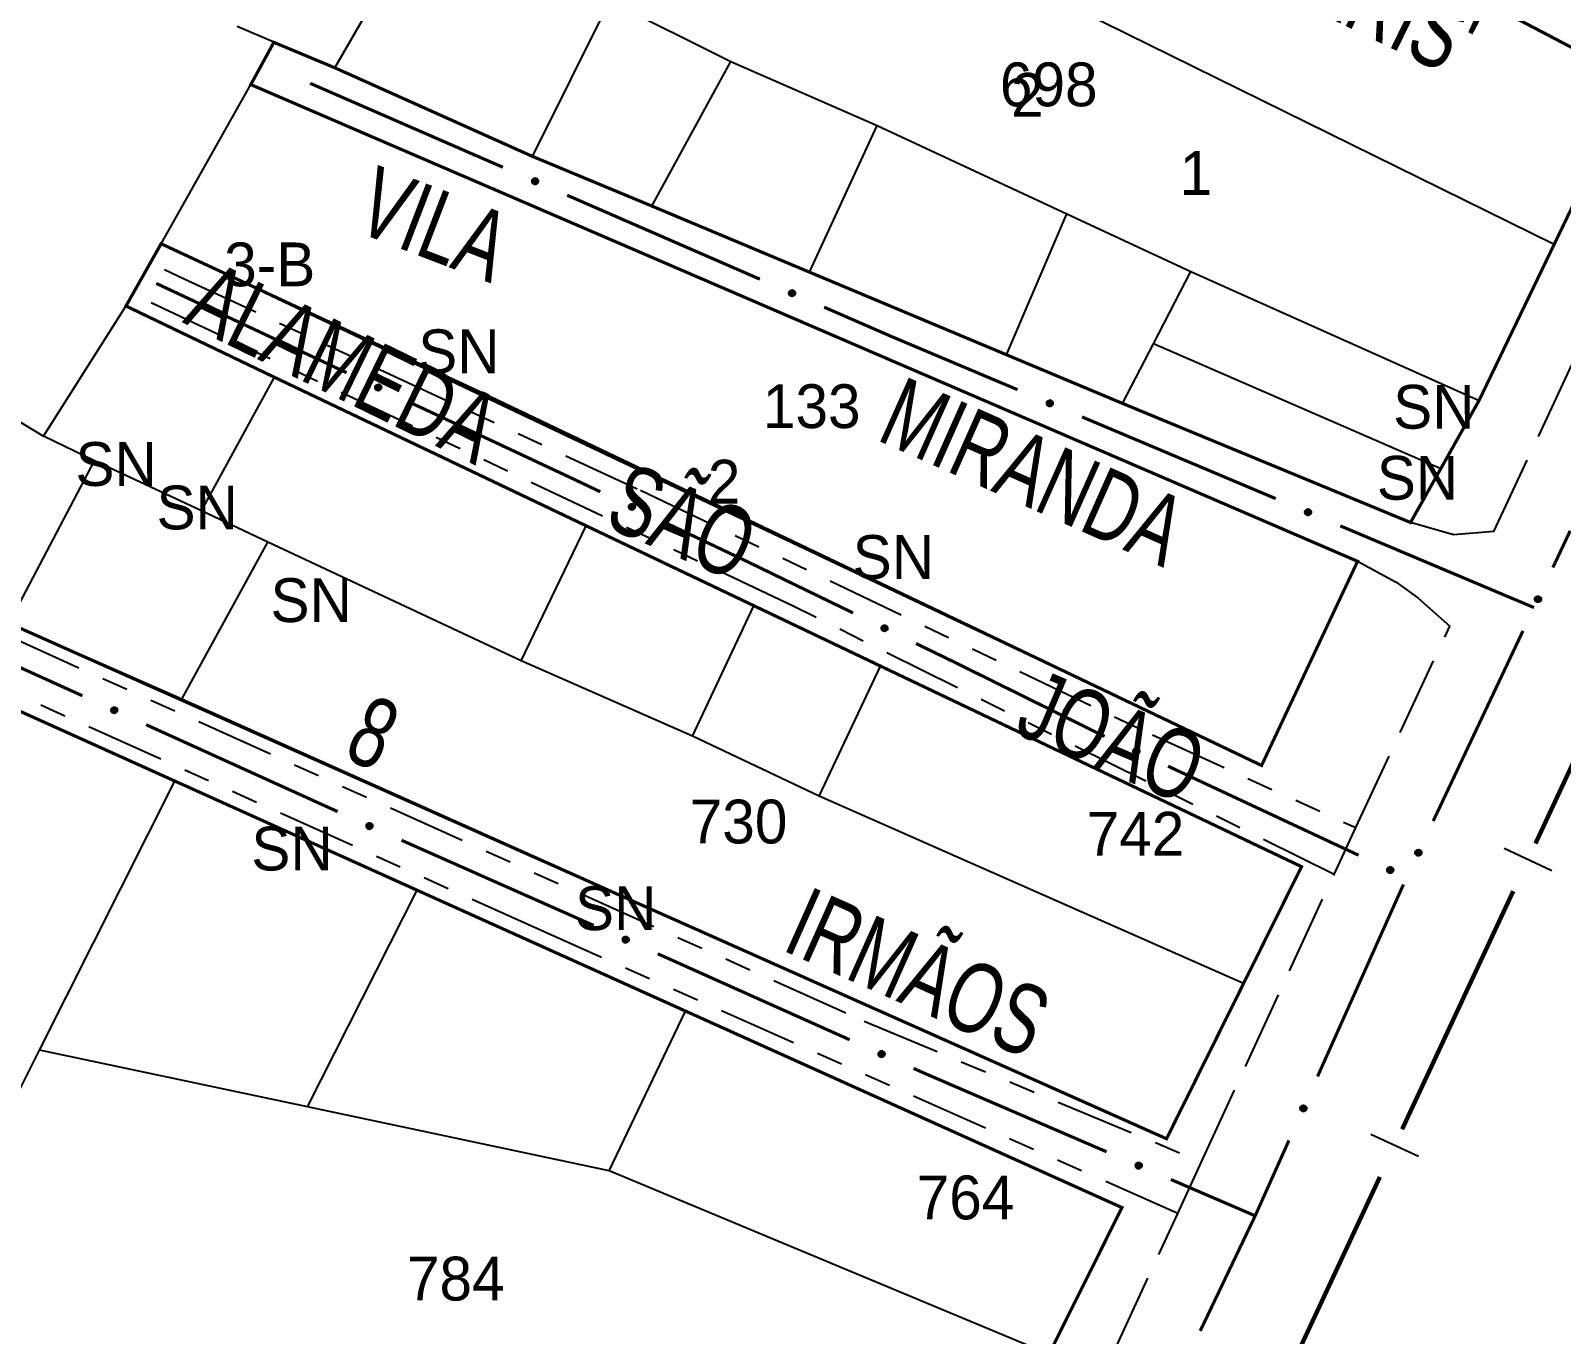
# Model space of a CAD drawing. Extents: x 203555 to 204724, y 4873703 to 4874787.
# Drawn here: x 204477.9 to 204565.3, y 4874122.8 to 4874197.2 of the extents above; entities that cross this region are included whole.
import ezdxf
from ezdxf.enums import TextEntityAlignment as Align

# ---------------------------------------------------------------- set-up
doc = ezdxf.new("R2010")
doc.units = 0
doc.header["$LTSCALE"] = 1.5
doc.header["$MEASUREMENT"] = 0
doc.linetypes.add('TRACO_11', pattern=[8, 3, -1, 3, -1])
doc.linetypes.add('TRACO_25', pattern=[8, 3, -1, 1, -1, 1, -1])
for name, color, linetype in [('CD_MALHA_LOTES', 7, 'CONTINUOUS'), ('LM-LIM-SETORES-BAIRROS', 250, 'CONTINUOUS'), ('RU-QUADRA', 210, 'CONTINUOUS'), ('SV-EIXO-RUA-N-PAV', 6, 'CONTINUOUS'), ('SV-EIXO-RUA-PAV', 20, 'CONTINUOUS'), ('SV-RUA-NAO-PAV', 7, 'CONTINUOUS'), ('SV-RUA-PAVIM', 7, 'CONTINUOUS'), ('SV-TXT-RUA-N-PAV', 7, 'CONTINUOUS'), ('Th_NmrPort', 1, 'CONTINUOUS')]:
    doc.layers.add(name, color=color, linetype=linetype)
doc.styles.add('ARIAL', font='ARIAL.SHX')

msp = doc.modelspace()

# ---------------------------------------------------------------- linework, layer by layer
at = {"layer": 'CD_MALHA_LOTES', "linetype": 'Continuous', "flags": 128}
for points in [[(204517.271915, 4874221.679707), (204545.419232, 4874206.920467), (204569.370822, 4874194.361285)], [(204564.851144, 4874184.970526), (204509.580626, 4874212.210012)], [(204495.237657, 4874195.051015), (204500.383372, 4874203.940944)], [(204506.519149, 4874189.9945), (204510.935612, 4874198.848803)], [(204510.935612, 4874198.848803), (204517.849571, 4874195.406004)], [(204491.761551, 4874196.502139), (204489.669146, 4874197.396876)], [(204491.761551, 4874196.502139), (204490.446189, 4874194.090641)], [(204495.237657, 4874195.051015), (204491.761551, 4874196.502139)], [(204506.519149, 4874189.9945), (204495.237657, 4874195.051015)], [(204513.339852, 4874187.159154), (204517.849571, 4874195.406004)], [(204517.849571, 4874195.406004), (204526.211648, 4874191.746555)], [(204485.325779, 4874185.007723), (204490.446189, 4874194.090641)], [(204490.446189, 4874194.090641), (204553.629177, 4874166.883877)], [(204569.370822, 4874194.361285), (204564.851144, 4874184.970526)], [(204522.33746, 4874183.387328), (204526.211648, 4874191.746555)], [(204526.211648, 4874191.746555), (204537.032602, 4874186.715597)], [(204513.339852, 4874187.159154), (204506.519149, 4874189.9945)], [(204522.33746, 4874183.387328), (204513.339852, 4874187.159154)], [(204533.593001, 4874178.668969), (204537.032602, 4874186.715597)], [(204537.032602, 4874186.715597), (204544.108316, 4874183.425904)], [(204485.325779, 4874185.007723), (204483.319577, 4874181.45388)], [(204548.149025, 4874155.232807), (204485.325779, 4874185.007723)], [(204564.851144, 4874184.970526), (204560.56241, 4874176.059612)], [(204533.593001, 4874178.668969), (204522.33746, 4874183.387328)], [(204541.969875, 4874179.293901), (204544.108316, 4874183.425904)], [(204544.108316, 4874183.425904), (204560.56241, 4874176.059612)], [(204478.616732, 4874174.028128), (204483.319577, 4874181.45388)], [(204483.319577, 4874181.45388), (204491.7947, 4874177.386844)], [(204540.210731, 4874175.894796), (204541.969875, 4874179.293901)], [(204558.372247, 4874172.160181), (204541.969875, 4874179.293901)], [(204540.210731, 4874175.894796), (204533.593001, 4874178.668969)], [(204487.638625, 4874169.755338), (204491.7947, 4874177.386844)], [(204491.7947, 4874177.386844), (204509.595965, 4874168.90748)], [(204474.37979, 4874176.579727), (204478.616732, 4874174.028128)], [(204556.65276, 4874169.098757), (204540.210731, 4874175.894796)], [(204560.56241, 4874176.059612), (204558.372247, 4874172.160181)], [(204481.524681, 4874172.62236), (204478.616732, 4874174.028128)], [(204476.645486, 4874163.347791), (204481.524681, 4874172.62236)], [(204487.638625, 4874169.755338), (204481.524681, 4874172.62236)], [(204558.372247, 4874172.160181), (204556.65276, 4874169.098757)], [(204491.41696, 4874167.983558), (204487.638625, 4874169.755338)], [(204505.877682, 4874161.202467), (204509.595965, 4874168.90748)], [(204509.595965, 4874168.90748), (204519.16514, 4874164.349348)], [(204486.500102, 4874159.014312), (204491.41696, 4874167.983558)], [(204505.877682, 4874161.202467), (204491.41696, 4874167.983558)], [(204553.629177, 4874166.883877), (204548.149025, 4874155.232807)], [(204515.652821, 4874156.898443), (204519.16514, 4874164.349348)], [(204519.16514, 4874164.349348), (204526.38756, 4874160.909058)], [(204486.500102, 4874159.014312), (204476.645486, 4874163.347791)], [(204515.652821, 4874156.898443), (204505.877682, 4874161.202467)], [(204522.889174, 4874153.487404), (204526.38756, 4874160.909058)], [(204526.38756, 4874160.909058), (204550.429444, 4874149.457069)], [(204476.358407, 4874158.736172), (204486.110163, 4874154.343232)], [(204542.721933, 4874133.930659), (204486.500102, 4874159.014312)], [(204522.889174, 4874153.487404), (204515.652821, 4874156.898443)], [(204478.392371, 4874138.97826), (204486.110163, 4874154.343232)], [(204486.110163, 4874154.343232), (204499.949321, 4874148.109011)], [(204547.122809, 4874142.796013), (204522.889174, 4874153.487404)], [(204550.429444, 4874149.457069), (204547.122809, 4874142.796013)], [(204493.687971, 4874135.760366), (204499.949321, 4874148.109011)], [(204499.949321, 4874148.109011), (204515.265377, 4874141.215126)], [(204547.122809, 4874142.796013), (204542.721933, 4874133.930659)], [(204510.89672, 4874132.106775), (204515.265377, 4874141.215126)], [(204515.265377, 4874141.215126), (204540.17808, 4874130.001711)], [(204471.326459, 4874124.911083), (204478.392371, 4874138.97826)], [(204493.687971, 4874135.760366), (204478.392371, 4874138.97826)], [(204510.89672, 4874132.106775), (204493.687971, 4874135.760366)], [(204536.008442, 4874121.630199), (204510.89672, 4874132.106775)], [(204540.17808, 4874130.001711), (204536.008442, 4874121.630199)]]:
    msp.add_lwpolyline(points, dxfattribs=at)
at = {"layer": 'LM-LIM-SETORES-BAIRROS', "const_width": 0.25}
for points in [[(204570.128943, 4874164.369753), (204563.783882, 4874150.777836)], [(204562.51487, 4874148.059453), (204556.169809, 4874134.467536)], [(204554.900797, 4874131.749153), (204548.555736, 4874118.157236)]]:
    msp.add_lwpolyline(points, dxfattribs=at)
at = {"layer": 'LM-LIM-SETORES-BAIRROS'}
for points in [[(204562.001687, 4874150.506215), (204564.72007, 4874149.237202)], [(204554.387613, 4874134.195914), (204557.105997, 4874132.926902)]]:
    msp.add_lwpolyline(points, dxfattribs=at)
at = {"layer": 'RU-QUADRA', "linetype": 'Continuous', "const_width": 0.18, "flags": 128}
for points in [[(204545.419232, 4874206.920467), (204569.370822, 4874194.361285), (204564.851144, 4874184.970526), (204560.56241, 4874176.059612), (204558.372247, 4874172.160181), (204556.65276, 4874169.098757), (204540.210731, 4874175.894796), (204533.593001, 4874178.668969), (204522.33746, 4874183.387328), (204513.339852, 4874187.159154), (204506.519149, 4874189.9945), (204495.237657, 4874195.051015), (204491.761551, 4874196.502139), (204490.446189, 4874194.090641), (204553.629177, 4874166.883877), (204548.149025, 4874155.232807), (204503.721607, 4874176.43701), (204485.325779, 4874185.007723), (204483.319577, 4874181.45388), (204491.7947, 4874177.386844), (204509.595965, 4874168.90748), (204526.38756, 4874160.909058), (204550.429444, 4874149.457069), (204542.721933, 4874133.930659), (204476.645486, 4874163.347791)], [(204476.358407, 4874158.736172), (204486.110163, 4874154.343232), (204499.949321, 4874148.109011), (204540.17808, 4874130.001711), (204536.008442, 4874121.630199)]]:
    msp.add_lwpolyline(points, dxfattribs=at)
at = {"layer": 'SV-EIXO-RUA-N-PAV', "const_width": 0.18}
for points in [[(204504.838566, 4874189.371668), (204493.836251, 4874194.162188)], [(204519.508318, 4874182.984308), (204508.506004, 4874187.774828)], [(204485.048472, 4874182.744283), (204494.102311, 4874178.498344)], [(204527.061473, 4874179.695587), (204523.175756, 4874181.387468)], [(204527.763517, 4874179.399498), (204527.061473, 4874179.695587)], [(204534.213346, 4874176.67926), (204527.763517, 4874179.399498)], [(204494.102311, 4874178.498344), (204494.840177, 4874178.152311)], [(204494.840177, 4874178.152311), (204495.91323, 4874177.649479)], [(204499.535276, 4874175.952192), (204508.590391, 4874171.708974)], [(204548.955814, 4874170.461572), (204537.898963, 4874175.124838)], [(204508.590391, 4874171.708974), (204508.818681, 4874171.601997)], [(204508.818681, 4874171.601997), (204510.39756, 4874170.852162)], [(204514.010787, 4874169.136181), (204518.527321, 4874166.991205)], [(204563.698282, 4874164.243884), (204552.641431, 4874168.90715)], [(204518.527321, 4874166.991205), (204518.914266, 4874166.807438)], [(204518.914266, 4874166.807438), (204524.826282, 4874163.937864)], [(204474.952886, 4874161.877821), (204480.829703, 4874159.211405)], [(204528.424787, 4874162.191221), (204530.224039, 4874161.317899)], [(204530.224039, 4874161.317899), (204530.461726, 4874161.202531)], [(204530.461726, 4874161.202531), (204539.189356, 4874156.888118)], [(204484.472303, 4874157.558692), (204495.400106, 4874152.600554)], [(204542.811132, 4874155.190388), (204553.683516, 4874150.111877)], [(204499.049986, 4874150.964074), (204510.02104, 4874146.102391)], [(204513.678058, 4874144.48183), (204514.423588, 4874144.151458)], [(204514.423588, 4874144.151458), (204524.631422, 4874139.580433)], [(204528.282113, 4874137.945668), (204528.976088, 4874137.634909)], [(204528.976088, 4874137.634909), (204539.298285, 4874133.187284)], [(204542.971788, 4874131.604446), (204547.563667, 4874129.625898)], [(204547.563667, 4874129.625898), (204547.782915, 4874129.531429)]]:
    msp.add_lwpolyline(points, dxfattribs=at)
at = {"layer": 'SV-EIXO-RUA-N-PAV'}
for points in [[(204506.760074, 4874188.414961), (204506.714818, 4874188.396416), (204506.672131, 4874188.389731), (204506.634923, 4874188.394404), (204506.603119, 4874188.407106), (204506.572047, 4874188.423766), (204506.544425, 4874188.447474), (204506.519596, 4874188.480578), (204506.500674, 4874188.525845), (204506.4967, 4874188.570025), (204506.499329, 4874188.606748), (204506.510665, 4874188.640674), (204506.527355, 4874188.670588), (204506.55293, 4874188.698466), (204506.586724, 4874188.7233), (204506.632702, 4874188.741225), (204506.674597, 4874188.747491), (204506.710468, 4874188.742027), (204506.744502, 4874188.730415), (204506.776021, 4874188.713026), (204506.803001, 4874188.689598), (204506.827944, 4874188.655528), (204506.845035, 4874188.609913), (204506.851761, 4874188.568199), (204506.846802, 4874188.532261), (204506.834616, 4874188.499012), (204506.818285, 4874188.467643), (204506.795609, 4874188.438884), (204506.760074, 4874188.414961)], [(204521.429827, 4874182.027601), (204521.384571, 4874182.009056), (204521.341883, 4874182.002372), (204521.304675, 4874182.007044), (204521.272872, 4874182.019746), (204521.241799, 4874182.036406), (204521.214177, 4874182.060114), (204521.189348, 4874182.093218), (204521.170426, 4874182.138486), (204521.166453, 4874182.182665), (204521.169082, 4874182.219389), (204521.180417, 4874182.253314), (204521.197107, 4874182.283228), (204521.222683, 4874182.311106), (204521.256476, 4874182.33594), (204521.302455, 4874182.353865), (204521.344349, 4874182.360131), (204521.38022, 4874182.354667), (204521.414254, 4874182.343055), (204521.445773, 4874182.325667), (204521.472753, 4874182.302238), (204521.497696, 4874182.268168), (204521.514787, 4874182.222553), (204521.521514, 4874182.180839), (204521.516555, 4874182.144901), (204521.504368, 4874182.111652), (204521.488037, 4874182.080283), (204521.465361, 4874182.051524), (204521.429827, 4874182.027601)], [(204497.640858, 4874176.961481), (204497.686608, 4874176.978773), (204497.729464, 4874176.984278), (204497.766529, 4874176.978582), (204497.79797, 4874176.965009), (204497.828572, 4874176.947499), (204497.85553, 4874176.923039), (204497.879438, 4874176.889263), (204497.897105, 4874176.843492), (204497.89986, 4874176.79922), (204497.89622, 4874176.762582), (204497.883954, 4874176.728982), (204497.866446, 4874176.699539), (204497.840112, 4874176.672377), (204497.805647, 4874176.648483), (204497.759192, 4874176.631832), (204497.717141, 4874176.626722), (204497.681434, 4874176.633173), (204497.647733, 4874176.645718), (204497.616705, 4874176.663969), (204497.590381, 4874176.688132), (204497.566386, 4874176.722876), (204497.550559, 4874176.768945), (204497.544984, 4874176.810828), (204497.550931, 4874176.846616), (204497.56403, 4874176.879517), (204497.581218, 4874176.910424), (204497.604678, 4874176.938546), (204497.640858, 4874176.961481)], [(204536.145765, 4874175.744785), (204536.100726, 4874175.725719), (204536.058118, 4874175.718543), (204536.020858, 4874175.722785), (204535.988911, 4874175.73512), (204535.957648, 4874175.75142), (204535.929754, 4874175.774808), (204535.904545, 4874175.807623), (204535.885102, 4874175.852669), (204535.880619, 4874175.8968), (204535.882824, 4874175.933552), (204535.893768, 4874175.967605), (204535.910111, 4874175.99771), (204535.935363, 4874176.025881), (204535.968868, 4874176.051103), (204536.014637, 4874176.069558), (204536.056457, 4874176.076307), (204536.092388, 4874176.071257), (204536.126554, 4874176.060038), (204536.158271, 4874176.043015), (204536.18552, 4874176.019899), (204536.210854, 4874175.986119), (204536.22847, 4874175.940704), (204536.235678, 4874175.899071), (204536.231133, 4874175.863078), (204536.219331, 4874175.82969), (204536.203364, 4874175.798135), (204536.181021, 4874175.769117), (204536.145765, 4874175.744785)], [(204512.12161, 4874170.155246), (204512.167449, 4874170.172301), (204512.210332, 4874170.177585), (204512.247368, 4874170.171697), (204512.278738, 4874170.157961), (204512.309249, 4874170.140294), (204512.336081, 4874170.115695), (204512.359813, 4874170.081796), (204512.377244, 4874170.035934), (204512.37977, 4874169.991648), (204512.37594, 4874169.95503), (204512.363501, 4874169.921494), (204512.345841, 4874169.892142), (204512.319367, 4874169.865116), (204512.284779, 4874169.841401), (204512.238239, 4874169.824989), (204512.196161, 4874169.820097), (204512.160489, 4874169.826732), (204512.126853, 4874169.839452), (204512.09592, 4874169.857862), (204512.06972, 4874169.882161), (204512.045906, 4874169.917029), (204512.030317, 4874169.963179), (204512.024958, 4874170.00509), (204512.031091, 4874170.040847), (204512.044359, 4874170.07368), (204512.061707, 4874170.104497), (204512.085312, 4874170.132498), (204512.12161, 4874170.155246)], [(204550.888232, 4874169.527097), (204550.843193, 4874169.508031), (204550.800586, 4874169.500855), (204550.763326, 4874169.505098), (204550.731378, 4874169.517432), (204550.700116, 4874169.533732), (204550.672222, 4874169.55712), (204550.647013, 4874169.589935), (204550.62757, 4874169.634982), (204550.623087, 4874169.679112), (204550.625292, 4874169.715864), (204550.636236, 4874169.749917), (204550.652579, 4874169.780022), (204550.677831, 4874169.808193), (204550.711336, 4874169.833416), (204550.757105, 4874169.85187), (204550.798924, 4874169.858619), (204550.834856, 4874169.853569), (204550.869022, 4874169.84235), (204550.900739, 4874169.825327), (204550.927988, 4874169.802211), (204550.953322, 4874169.768431), (204550.970938, 4874169.723016), (204550.978145, 4874169.681383), (204550.973601, 4874169.64539), (204550.961799, 4874169.612002), (204550.945832, 4874169.580447), (204550.923489, 4874169.551429), (204550.888232, 4874169.527097)], [(204526.544343, 4874163.226313), (204526.590325, 4874163.242977), (204526.633252, 4874163.247897), (204526.670236, 4874163.241695), (204526.701489, 4874163.227692), (204526.731848, 4874163.209766), (204526.75847, 4874163.18494), (204526.781913, 4874163.15084), (204526.798953, 4874163.104832), (204526.801102, 4874163.060526), (204526.796962, 4874163.023942), (204526.784237, 4874162.990513), (204526.766329, 4874162.961312), (204526.739626, 4874162.934512), (204526.704838, 4874162.911092), (204526.658159, 4874162.895077), (204526.616042, 4874162.890543), (204526.580427, 4874162.897481), (204526.5469, 4874162.910486), (204526.516125, 4874162.929158), (204526.490133, 4874162.953679), (204526.466616, 4874162.988748), (204526.45142, 4874163.035029), (204526.446418, 4874163.076985), (204526.452854, 4874163.112688), (204526.466401, 4874163.145407), (204526.484011, 4874163.176076), (204526.507853, 4874163.203875), (204526.544343, 4874163.226313)], [(204482.565643, 4874158.544659), (204482.611177, 4874158.562511), (204482.653962, 4874158.568542), (204482.691095, 4874158.563301), (204482.7227, 4874158.550114), (204482.753515, 4874158.532982), (204482.780771, 4874158.508854), (204482.805091, 4874158.475374), (204482.823319, 4874158.429823), (204482.826616, 4874158.385588), (204482.823426, 4874158.348909), (204482.811573, 4874158.315161), (204482.794428, 4874158.285505), (204482.76843, 4874158.258021), (204482.73426, 4874158.233707), (204482.688013, 4874158.216487), (204482.646028, 4874158.210861), (204482.610244, 4874158.216873), (204482.576392, 4874158.229004), (204482.545143, 4874158.246873), (204482.518524, 4874158.270711), (204482.494105, 4874158.305158), (204482.477713, 4874158.351029), (204482.471625, 4874158.392841), (204482.477133, 4874158.428699), (204482.489826, 4874158.461758), (204482.506634, 4874158.492874), (204482.529747, 4874158.521282), (204482.565643, 4874158.544659)], [(204540.915476, 4874156.19735), (204540.961204, 4874156.214697), (204541.004053, 4874156.220256), (204541.041126, 4874156.214605), (204541.072583, 4874156.20107), (204541.103207, 4874156.183598), (204541.130195, 4874156.159171), (204541.154144, 4874156.125425), (204541.171867, 4874156.079675), (204541.174676, 4874156.035406), (204541.171082, 4874155.998765), (204541.158857, 4874155.96515), (204541.141385, 4874155.935685), (204541.115085, 4874155.90849), (204541.080649, 4874155.884554), (204541.034214, 4874155.867846), (204540.992169, 4874155.862685), (204540.956455, 4874155.869092), (204540.922738, 4874155.881596), (204540.891688, 4874155.899808), (204540.865334, 4874155.923939), (204540.841297, 4874155.958653), (204540.825413, 4874156.004703), (204540.819786, 4874156.046579), (204540.82569, 4874156.082374), (204540.838748, 4874156.115291), (204540.855898, 4874156.146219), (204540.879324, 4874156.174371), (204540.915476, 4874156.19735)], [(204497.134714, 4874151.933207), (204497.180089, 4874151.951459), (204497.222819, 4874151.957866), (204497.259996, 4874151.952953), (204497.291717, 4874151.940045), (204497.322681, 4874151.923185), (204497.350149, 4874151.899298), (204497.374763, 4874151.866034), (204497.393391, 4874151.820645), (204497.397078, 4874151.776441), (204497.394211, 4874151.739735), (204497.382656, 4874151.705884), (204497.365773, 4874151.676078), (204497.340018, 4874151.648366), (204497.306064, 4874151.623752), (204497.25997, 4874151.606125), (204497.218036, 4874151.60013), (204497.182201, 4874151.605827), (204497.148243, 4874151.617659), (204497.116837, 4874151.635251), (204497.090009, 4874151.658854), (204497.065288, 4874151.693085), (204497.048493, 4874151.73881), (204497.042036, 4874151.780566), (204497.047228, 4874151.816471), (204497.05963, 4874151.849641), (204497.076163, 4874151.880903), (204497.099025, 4874151.909514), (204497.134714, 4874151.933207)], [(204555.411988, 4874149.426002), (204555.457716, 4874149.44335), (204555.500565, 4874149.448908), (204555.537637, 4874149.443258), (204555.569095, 4874149.429722), (204555.599718, 4874149.412251), (204555.626707, 4874149.387823), (204555.650655, 4874149.354077), (204555.668379, 4874149.308327), (204555.671188, 4874149.264059), (204555.667593, 4874149.227417), (204555.655368, 4874149.193802), (204555.637897, 4874149.164337), (204555.611596, 4874149.137142), (204555.577161, 4874149.113207), (204555.530726, 4874149.096498), (204555.488681, 4874149.091337), (204555.452966, 4874149.097744), (204555.41925, 4874149.110248), (204555.3882, 4874149.12846), (204555.361846, 4874149.152591), (204555.337808, 4874149.187306), (204555.321924, 4874149.233355), (204555.316298, 4874149.275231), (204555.322202, 4874149.311026), (204555.335259, 4874149.343943), (204555.35241, 4874149.374871), (204555.375835, 4874149.403023), (204555.411988, 4874149.426002)], [(204511.762787, 4874145.450963), (204511.808162, 4874145.469214), (204511.850892, 4874145.475622), (204511.888069, 4874145.470709), (204511.919789, 4874145.457801), (204511.950754, 4874145.44094), (204511.978221, 4874145.417054), (204512.002835, 4874145.38379), (204512.021464, 4874145.338401), (204512.025151, 4874145.294196), (204512.022284, 4874145.257491), (204512.010729, 4874145.223639), (204511.993846, 4874145.193834), (204511.96809, 4874145.166122), (204511.934136, 4874145.141508), (204511.888043, 4874145.123881), (204511.846108, 4874145.117886), (204511.810274, 4874145.123583), (204511.776316, 4874145.135415), (204511.74491, 4874145.153007), (204511.718082, 4874145.17661), (204511.693361, 4874145.210841), (204511.676566, 4874145.256566), (204511.670109, 4874145.298322), (204511.675301, 4874145.334227), (204511.687703, 4874145.367397), (204511.704236, 4874145.398659), (204511.727098, 4874145.42727), (204511.762787, 4874145.450963)], [(204526.370623, 4874138.922239), (204526.416069, 4874138.940314), (204526.458823, 4874138.946556), (204526.495981, 4874138.941498), (204526.527651, 4874138.928467), (204526.558549, 4874138.911486), (204526.585924, 4874138.887493), (204526.610408, 4874138.854133), (204526.62886, 4874138.808672), (204526.632376, 4874138.764454), (204526.629366, 4874138.727759), (204526.617679, 4874138.693954), (204526.600681, 4874138.664214), (204526.574818, 4874138.636603), (204526.540768, 4874138.61212), (204526.494606, 4874138.594672), (204526.452649, 4874138.588841), (204526.416837, 4874138.594677), (204526.382925, 4874138.606641), (204526.351588, 4874138.624355), (204526.324852, 4874138.648062), (204526.300264, 4874138.682389), (204526.283647, 4874138.728179), (204526.277353, 4874138.76996), (204526.282684, 4874138.805844), (204526.295215, 4874138.838966), (204526.311869, 4874138.870163), (204526.334842, 4874138.898685), (204526.370623, 4874138.922239)], [(204541.046644, 4874132.553816), (204541.091829, 4874132.572534), (204541.134491, 4874132.579381), (204541.171717, 4874132.57485), (204541.203568, 4874132.56227), (204541.234704, 4874132.545729), (204541.262416, 4874132.522126), (204541.287371, 4874132.489117), (204541.306466, 4874132.443922), (204541.310608, 4874132.399758), (204541.308119, 4874132.363025), (204541.296913, 4874132.329056), (204541.280337, 4874132.299079), (204541.254868, 4874132.271103), (204541.22117, 4874132.246141), (204541.17526, 4874132.22804), (204541.133389, 4874132.221614), (204541.097498, 4874132.226942), (204541.06342, 4874132.238424), (204541.031835, 4874132.255692), (204541.004765, 4874132.279017), (204540.979693, 4874132.312992), (204540.962428, 4874132.358542), (204540.955542, 4874132.400229), (204540.960364, 4874132.436186), (204540.972424, 4874132.469482), (204540.988635, 4874132.500912), (204541.011201, 4874132.529757), (204541.046644, 4874132.553816)]]:
    msp.add_lwpolyline(points, close=True, dxfattribs=at)
for points in [[(204506.818285, 4874188.467643), (204506.4967, 4874188.570025)], [(204506.834616, 4874188.499012), (204506.499329, 4874188.606748)], [(204506.795609, 4874188.438884), (204506.500674, 4874188.525845)], [(204506.82254, 4874188.483835), (204506.501864, 4874188.584766)], [(204506.802667, 4874188.455281), (204506.502714, 4874188.545701)], [(204506.838499, 4874188.517069), (204506.507653, 4874188.625405)], [(204506.846802, 4874188.532261), (204506.510665, 4874188.640674)], [(204506.777789, 4874188.428907), (204506.514117, 4874188.50353)], [(204506.760074, 4874188.414961), (204506.519596, 4874188.480578)], [(204506.846407, 4874188.552321), (204506.521977, 4874188.654886)], [(204506.851761, 4874188.568199), (204506.527355, 4874188.670588)], [(204506.735013, 4874188.405861), (204506.538959, 4874188.46146)], [(204506.714818, 4874188.396416), (204506.544425, 4874188.447474)], [(204506.846808, 4874188.590841), (204506.544898, 4874188.683601)], [(204506.845035, 4874188.609913), (204506.55293, 4874188.698466)], [(204506.690501, 4874188.3925), (204506.566746, 4874188.43299)], [(204506.672131, 4874188.389731), (204506.572047, 4874188.423766)], [(204506.832358, 4874188.63285), (204506.572822, 4874188.710137)], [(204506.827944, 4874188.655528), (204506.586724, 4874188.7233)], [(204506.809473, 4874188.67258), (204506.617011, 4874188.729591)], [(204506.803001, 4874188.689598), (204506.632702, 4874188.741225)], [(204506.785278, 4874188.702462), (204506.659728, 4874188.742245)], [(204506.776021, 4874188.713026), (204506.674597, 4874188.747491)], [(204521.488037, 4874182.080283), (204521.166453, 4874182.182665)], [(204521.504368, 4874182.111652), (204521.169082, 4874182.219389)], [(204521.465361, 4874182.051524), (204521.170426, 4874182.138486)], [(204521.492293, 4874182.096475), (204521.171616, 4874182.197406)], [(204521.472419, 4874182.067922), (204521.172466, 4874182.158341)], [(204521.508252, 4874182.129709), (204521.177405, 4874182.238045)], [(204521.516555, 4874182.144901), (204521.180417, 4874182.253314)], [(204521.447541, 4874182.041547), (204521.183869, 4874182.11617)], [(204521.429827, 4874182.027601), (204521.189348, 4874182.093218)], [(204521.516159, 4874182.164961), (204521.191729, 4874182.267526)], [(204521.521514, 4874182.180839), (204521.197107, 4874182.283228)], [(204521.404765, 4874182.018501), (204521.208711, 4874182.0741)], [(204521.384571, 4874182.009056), (204521.214177, 4874182.060114)], [(204521.51656, 4874182.203481), (204521.21465, 4874182.296241)], [(204521.514787, 4874182.222553), (204521.222683, 4874182.311106)], [(204521.360253, 4874182.005141), (204521.236498, 4874182.04563)], [(204521.341883, 4874182.002372), (204521.241799, 4874182.036406)], [(204521.50211, 4874182.245491), (204521.242575, 4874182.322777)], [(204521.497696, 4874182.268168), (204521.256476, 4874182.33594)], [(204521.479226, 4874182.28522), (204521.286764, 4874182.342231)], [(204521.472753, 4874182.302238), (204521.302455, 4874182.353865)], [(204521.45503, 4874182.315102), (204521.32948, 4874182.354885)], [(204521.445773, 4874182.325667), (204521.344349, 4874182.360131)], [(204497.544984, 4874176.810828), (204497.866446, 4874176.699539)], [(204497.549311, 4874176.788059), (204497.848551, 4874176.687015)], [(204497.550559, 4874176.768945), (204497.840112, 4874176.672377)], [(204497.550774, 4874176.826553), (204497.872254, 4874176.715087)], [(204497.550931, 4874176.846616), (204497.883954, 4874176.728982)], [(204497.55965, 4874176.861573), (204497.887386, 4874176.744162)], [(204497.562598, 4874176.745667), (204497.819906, 4874176.661258)], [(204497.56403, 4874176.879517), (204497.89622, 4874176.762582)], [(204497.566386, 4874176.722876), (204497.805647, 4874176.648483)], [(204497.576518, 4874176.894355), (204497.894292, 4874176.784626)], [(204497.581218, 4874176.910424), (204497.89986, 4874176.79922)], [(204497.58438, 4874176.705322), (204497.775198, 4874176.643029)], [(204497.590381, 4874176.688132), (204497.759192, 4874176.631832)], [(204497.597171, 4874176.92235), (204497.894519, 4874176.8237)], [(204497.604678, 4874176.938546), (204497.897105, 4874176.843492)], [(204497.607742, 4874176.674784), (204497.732149, 4874176.631556)], [(204497.616705, 4874176.663969), (204497.717141, 4874176.626722)], [(204497.622766, 4874176.948029), (204497.884282, 4874176.866169)], [(204497.640858, 4874176.961481), (204497.879438, 4874176.889263)], [(204497.666161, 4874176.969887), (204497.860609, 4874176.908908)], [(204497.686608, 4874176.978773), (204497.85553, 4874176.923039)], [(204497.711025, 4874176.982017), (204497.833617, 4874176.938132)], [(204497.729464, 4874176.984278), (204497.828572, 4874176.947499)], [(204536.203364, 4874175.798135), (204535.880619, 4874175.8968)], [(204536.219331, 4874175.82969), (204535.882824, 4874175.933552)], [(204536.181021, 4874175.769117), (204535.885102, 4874175.852669)], [(204536.207432, 4874175.814375), (204535.885612, 4874175.9116)], [(204536.187889, 4874175.785594), (204535.886913, 4874175.872547)], [(204536.223006, 4874175.847791), (204535.890932, 4874175.952303)], [(204536.231133, 4874175.863078), (204535.893768, 4874175.967605)], [(204536.163317, 4874175.758935), (204535.898802, 4874175.83051)], [(204536.145765, 4874175.744785), (204535.904545, 4874175.807623)], [(204536.230507, 4874175.883132), (204535.904915, 4874175.981947)], [(204536.235678, 4874175.899071), (204535.910111, 4874175.99771)], [(204536.12081, 4874175.735397), (204535.924127, 4874175.78873)], [(204536.230463, 4874175.921654), (204535.927503, 4874176.010924)], [(204536.100726, 4874175.725719), (204535.929754, 4874175.774808)], [(204536.22847, 4874175.940704), (204535.935363, 4874176.025881)], [(204536.076455, 4874175.721523), (204535.952241, 4874175.760583)], [(204536.21553, 4874175.963494), (204535.95512, 4874176.037781)], [(204536.058118, 4874175.718543), (204535.957648, 4874175.75142)], [(204536.210854, 4874175.986119), (204535.968868, 4874176.051103)], [(204536.192188, 4874176.002957), (204535.999081, 4874176.057744)], [(204536.18552, 4874176.019899), (204536.014637, 4874176.069558)], [(204536.16765, 4874176.032558), (204536.041649, 4874176.07089)], [(204536.158271, 4874176.043015), (204536.056457, 4874176.076307)], [(204512.024958, 4874170.00509), (204512.345841, 4874169.892142)], [(204512.029168, 4874169.982299), (204512.327882, 4874169.87971)], [(204512.030317, 4874169.963179), (204512.319367, 4874169.865116)], [(204512.03083, 4874170.020785), (204512.35173, 4874169.907659)], [(204512.031091, 4874170.040847), (204512.363501, 4874169.921494)], [(204512.039886, 4874170.055759), (204512.367011, 4874169.936656)], [(204512.042236, 4874169.939838), (204512.299104, 4874169.854102)], [(204512.044359, 4874170.07368), (204512.37594, 4874169.95503)], [(204512.045906, 4874169.917029), (204512.284779, 4874169.841401)], [(204512.056924, 4874170.088453), (204512.374126, 4874169.977084)], [(204512.061707, 4874170.104497), (204512.37977, 4874169.991648)], [(204512.063808, 4874169.899382), (204512.254302, 4874169.836104)], [(204512.06972, 4874169.882161), (204512.238239, 4874169.824989)], [(204512.077721, 4874170.116341), (204512.374555, 4874170.016155)], [(204512.085312, 4874170.132498), (204512.377244, 4874170.035934)], [(204512.087013, 4874169.868724), (204512.211195, 4874169.824854)], [(204512.09592, 4874169.857862), (204512.196161, 4874169.820097)], [(204512.103449, 4874170.141887), (204512.364538, 4874170.058678)], [(204512.12161, 4874170.155246), (204512.359813, 4874170.081796)], [(204512.146956, 4874170.163521), (204512.341086, 4874170.101538)], [(204512.167449, 4874170.172301), (204512.336081, 4874170.115695)], [(204512.191881, 4874170.175418), (204512.314245, 4874170.130901)], [(204512.210332, 4874170.177585), (204512.309249, 4874170.140294)], [(204550.945832, 4874169.580447), (204550.623087, 4874169.679112)], [(204550.961799, 4874169.612002), (204550.625292, 4874169.715864)], [(204550.923489, 4874169.551429), (204550.62757, 4874169.634982)], [(204550.9499, 4874169.596687), (204550.62808, 4874169.693912)], [(204550.930357, 4874169.567906), (204550.629381, 4874169.654859)], [(204550.965474, 4874169.630103), (204550.633399, 4874169.734615)], [(204550.973601, 4874169.64539), (204550.636236, 4874169.749917)], [(204550.905785, 4874169.541247), (204550.64127, 4874169.612822)], [(204550.972974, 4874169.665444), (204550.647383, 4874169.764259)], [(204550.978145, 4874169.681383), (204550.652579, 4874169.780022)], [(204550.972931, 4874169.703966), (204550.669971, 4874169.793237)], [(204550.970938, 4874169.723016), (204550.677831, 4874169.808193)], [(204550.957997, 4874169.745806), (204550.697588, 4874169.820093)], [(204550.953322, 4874169.768431), (204550.711336, 4874169.833416)], [(204550.934656, 4874169.785269), (204550.741549, 4874169.840056)], [(204550.927988, 4874169.802211), (204550.757105, 4874169.85187)], [(204550.910118, 4874169.81487), (204550.784116, 4874169.853202)], [(204550.900739, 4874169.825327), (204550.798924, 4874169.858619)], [(204550.888232, 4874169.527097), (204550.647013, 4874169.589935)], [(204550.863277, 4874169.517709), (204550.666595, 4874169.571042)], [(204550.843193, 4874169.508031), (204550.672222, 4874169.55712)], [(204550.818922, 4874169.503835), (204550.694709, 4874169.542895)], [(204550.800586, 4874169.500855), (204550.700116, 4874169.533732)], [(204526.446418, 4874163.076985), (204526.766329, 4874162.961312)], [(204526.450434, 4874163.054158), (204526.748265, 4874162.949033)], [(204526.45142, 4874163.035029), (204526.739626, 4874162.934512)], [(204526.452423, 4874163.092629), (204526.772349, 4874162.976779)], [(204526.452854, 4874163.112688), (204526.784237, 4874162.990513)], [(204526.461776, 4874163.127525), (204526.787877, 4874163.005644)], [(204526.46314, 4874163.011588), (204526.71927, 4874162.923671)], [(204526.466401, 4874163.145407), (204526.796962, 4874163.023942)], [(204526.466616, 4874162.988748), (204526.704838, 4874162.911092)], [(204526.479091, 4874163.160073), (204526.795335, 4874163.04601)], [(204526.484011, 4874163.176076), (204526.801102, 4874163.060526)], [(204526.484368, 4874162.97095), (204526.674317, 4874162.906054)], [(204526.490133, 4874162.953679), (204526.658159, 4874162.895077)], [(204526.500125, 4874163.187783), (204526.796096, 4874163.085077)], [(204526.507311, 4874162.940095), (204526.631115, 4874162.895171)], [(204526.507853, 4874163.203875), (204526.798953, 4874163.104832)], [(204526.516125, 4874162.929158), (204526.616042, 4874162.890543)], [(204526.526069, 4874163.213109), (204526.786441, 4874163.127682)], [(204526.544343, 4874163.226313), (204526.781913, 4874163.15084)], [(204526.569759, 4874163.234373), (204526.763354, 4874163.17074)], [(204526.590325, 4874163.242977), (204526.75847, 4874163.18494)], [(204526.614784, 4874163.245887), (204526.736764, 4874163.200331)], [(204526.633252, 4874163.247897), (204526.731848, 4874163.209766)], [(204482.471625, 4874158.392841), (204482.794428, 4874158.285505)], [(204482.476231, 4874158.370126), (204482.776688, 4874158.272762)], [(204482.477133, 4874158.428699), (204482.811573, 4874158.315161)], [(204482.477221, 4874158.408636), (204482.800045, 4874158.301123)], [(204482.477713, 4874158.351029), (204482.76843, 4874158.258021)], [(204482.485667, 4874158.443762), (204482.814819, 4874158.330382)], [(204482.489826, 4874158.461758), (204482.823426, 4874158.348909)], [(204482.490038, 4874158.3279), (204482.748361, 4874158.246656)], [(204482.494105, 4874158.305158), (204482.73426, 4874158.233707)], [(204482.502132, 4874158.476749), (204482.821228, 4874158.370928)], [(204482.506634, 4874158.492874), (204482.826616, 4874158.385588)], [(204482.512312, 4874158.287826), (204482.70388, 4874158.227879)], [(204482.518524, 4874158.270711), (204482.688013, 4874158.216487)], [(204482.52244, 4874158.504995), (204482.820975, 4874158.410001)], [(204482.529747, 4874158.521282), (204482.823319, 4874158.429823)], [(204482.536048, 4874158.257577), (204482.660976, 4874158.215879)], [(204482.547718, 4874158.530986), (204482.810218, 4874158.452342)], [(204482.565643, 4874158.544659), (204482.805091, 4874158.475374)], [(204482.590841, 4874158.553375), (204482.786022, 4874158.494786)], [(204482.611177, 4874158.562511), (204482.780771, 4874158.508854)], [(204482.635552, 4874158.566054), (204482.758674, 4874158.523677)], [(204482.653962, 4874158.568542), (204482.753515, 4874158.532982)], [(204482.545143, 4874158.246873), (204482.646028, 4874158.210861)], [(204540.819786, 4874156.046579), (204541.141385, 4874155.935685)], [(204540.824142, 4874156.023815), (204541.123506, 4874155.923139)], [(204540.825413, 4874156.004703), (204541.115085, 4874155.90849)], [(204540.825557, 4874156.062311), (204541.147174, 4874155.95124)], [(204540.82569, 4874156.082374), (204541.158857, 4874155.96515)], [(204540.83439, 4874156.097342), (204541.16227, 4874155.980334)], [(204540.837481, 4874155.981439), (204541.094892, 4874155.897347)], [(204540.838748, 4874156.115291), (204541.171082, 4874155.998765)], [(204540.841297, 4874155.958653), (204541.080649, 4874155.884554)], [(204540.851218, 4874156.130145), (204541.169127, 4874156.020806)], [(204540.855898, 4874156.146219), (204541.174676, 4874156.035406)], [(204540.859312, 4874155.941121), (204541.050206, 4874155.879063)], [(204540.865334, 4874155.923939), (204541.034214, 4874155.867846)], [(204540.871837, 4874156.158165), (204541.169305, 4874156.05988)], [(204540.879324, 4874156.174371), (204541.171867, 4874156.079675)], [(204540.882712, 4874155.910612), (204541.007172, 4874155.867537)], [(204540.891688, 4874155.899808), (204540.992169, 4874155.862685)], [(204540.8974, 4874156.183875), (204541.159016, 4874156.102337)], [(204540.915476, 4874156.19735), (204541.154144, 4874156.125425)], [(204540.940769, 4874156.205787), (204541.135291, 4874156.145046)], [(204540.961204, 4874156.214697), (204541.130195, 4874156.159171)], [(204540.985617, 4874156.217971), (204541.108263, 4874156.174238)], [(204541.004053, 4874156.220256), (204541.103207, 4874156.183598)], [(204497.042036, 4874151.780566), (204497.365773, 4874151.676078)], [(204497.046843, 4874151.757893), (204497.348146, 4874151.663179)], [(204497.047228, 4874151.816471), (204497.382656, 4874151.705884)], [(204497.047494, 4874151.79641), (204497.371252, 4874151.691745)], [(204497.048493, 4874151.73881), (204497.340018, 4874151.648366)], [(204497.055629, 4874151.831609), (204497.385767, 4874151.721133)], [(204497.05963, 4874151.849641), (204497.394211, 4874151.739735)], [(204497.061021, 4874151.71579), (204497.32005, 4874151.636825)], [(204497.065288, 4874151.693085), (204497.306064, 4874151.623752)], [(204497.071803, 4874151.864739), (204497.391819, 4874151.761733)], [(204497.076163, 4874151.880903), (204497.397078, 4874151.776441)], [(204497.083647, 4874151.675914), (204497.275736, 4874151.617657)], [(204497.090009, 4874151.658854), (204497.25997, 4874151.606125)], [(204497.091861, 4874151.893163), (204497.391222, 4874151.800803)], [(204497.099025, 4874151.909514), (204497.393391, 4874151.820645)], [(204497.107649, 4874151.645875), (204497.232939, 4874151.60528)], [(204497.116837, 4874151.635251), (204497.218036, 4874151.60013)], [(204497.11691, 4874151.919376), (204497.380093, 4874151.843047)], [(204497.134714, 4874151.933207), (204497.374763, 4874151.866034)], [(204497.159834, 4874151.942144), (204497.355524, 4874151.885277)], [(204497.180089, 4874151.951459), (204497.350149, 4874151.899298)], [(204497.204432, 4874151.955216), (204497.327922, 4874151.913926)], [(204497.222819, 4874151.957866), (204497.322681, 4874151.923185)], [(204555.316298, 4874149.275231), (204555.637897, 4874149.164337)], [(204555.320654, 4874149.252467), (204555.620017, 4874149.151791)], [(204555.321924, 4874149.233355), (204555.611596, 4874149.137142)], [(204555.322069, 4874149.290963), (204555.643686, 4874149.179892)], [(204555.322202, 4874149.311026), (204555.655368, 4874149.193802)], [(204555.330902, 4874149.325994), (204555.658782, 4874149.208986)], [(204555.333993, 4874149.210091), (204555.591404, 4874149.125999)], [(204555.335259, 4874149.343943), (204555.667593, 4874149.227417)], [(204555.337808, 4874149.187306), (204555.577161, 4874149.113207)], [(204555.34773, 4874149.358797), (204555.665638, 4874149.249459)], [(204555.35241, 4874149.374871), (204555.671188, 4874149.264059)], [(204555.355823, 4874149.169773), (204555.546718, 4874149.107715)], [(204555.361846, 4874149.152591), (204555.530726, 4874149.096498)], [(204555.368348, 4874149.386817), (204555.665817, 4874149.288532)], [(204555.375835, 4874149.403023), (204555.668379, 4874149.308327)], [(204555.379224, 4874149.139265), (204555.503683, 4874149.09619)], [(204555.3882, 4874149.12846), (204555.488681, 4874149.091337)], [(204555.393912, 4874149.412527), (204555.655528, 4874149.330989)], [(204555.411988, 4874149.426002), (204555.650655, 4874149.354077)], [(204555.43728, 4874149.434439), (204555.631802, 4874149.373698)], [(204555.457716, 4874149.44335), (204555.626707, 4874149.387823)], [(204555.482128, 4874149.446623), (204555.604774, 4874149.40289)], [(204555.500565, 4874149.448908), (204555.599718, 4874149.412251)], [(204511.670109, 4874145.298322), (204511.993846, 4874145.193834)], [(204511.674916, 4874145.275649), (204511.976219, 4874145.180935)], [(204511.675301, 4874145.334227), (204512.010729, 4874145.223639)], [(204511.675566, 4874145.314165), (204511.999325, 4874145.209501)], [(204511.676566, 4874145.256566), (204511.96809, 4874145.166122)], [(204511.683702, 4874145.349365), (204512.01384, 4874145.238888)], [(204511.687703, 4874145.367397), (204512.022284, 4874145.257491)], [(204511.689093, 4874145.233546), (204511.948123, 4874145.154581)], [(204511.693361, 4874145.210841), (204511.934136, 4874145.141508)], [(204511.699876, 4874145.382495), (204512.019892, 4874145.279489)], [(204511.704236, 4874145.398659), (204512.025151, 4874145.294196)], [(204511.71172, 4874145.193669), (204511.903809, 4874145.135413)], [(204511.718082, 4874145.17661), (204511.888043, 4874145.123881)], [(204511.719934, 4874145.410919), (204512.019295, 4874145.318559)], [(204511.727098, 4874145.42727), (204512.021464, 4874145.338401)], [(204511.735721, 4874145.163631), (204511.861012, 4874145.123035)], [(204511.74491, 4874145.153007), (204511.846108, 4874145.117886)], [(204511.744982, 4874145.437132), (204512.008165, 4874145.360803)], [(204511.762787, 4874145.450963), (204512.002835, 4874145.38379)], [(204511.787907, 4874145.4599), (204511.983596, 4874145.403033)], [(204511.808162, 4874145.469214), (204511.978221, 4874145.417054)], [(204511.832504, 4874145.472972), (204511.955994, 4874145.431682)], [(204511.850892, 4874145.475622), (204511.950754, 4874145.44094)], [(204526.277353, 4874138.76996), (204526.600681, 4874138.664214)], [(204526.282071, 4874138.747268), (204526.583004, 4874138.651384)], [(204526.282684, 4874138.805844), (204526.617679, 4874138.693954)], [(204526.282871, 4874138.785782), (204526.606221, 4874138.679859)], [(204526.283647, 4874138.728179), (204526.574818, 4874138.636603)], [(204526.291144, 4874138.820949), (204526.62085, 4874138.70919)], [(204526.295215, 4874138.838966), (204526.629366, 4874138.727759)], [(204526.296085, 4874138.70511), (204526.554805, 4874138.625139)], [(204526.300264, 4874138.682389), (204526.540768, 4874138.61212)], [(204526.307446, 4874138.854016), (204526.627059, 4874138.749767)], [(204526.311869, 4874138.870163), (204526.632376, 4874138.764454)], [(204526.318556, 4874138.665146), (204526.510417, 4874138.606143)], [(204526.324852, 4874138.648062), (204526.494606, 4874138.594672)], [(204526.327615, 4874138.882362), (204526.626615, 4874138.788839)], [(204526.334842, 4874138.898685), (204526.62886, 4874138.808672)], [(204526.342441, 4874138.635015), (204526.467572, 4874138.593932)], [(204526.351588, 4874138.624355), (204526.452649, 4874138.588841)], [(204526.352765, 4874138.908477), (204526.615649, 4874138.831126)], [(204526.370623, 4874138.922239), (204526.610408, 4874138.854133)], [(204526.395777, 4874138.931079), (204526.591244, 4874138.873451)], [(204526.416069, 4874138.940314), (204526.585924, 4874138.887493)], [(204526.440426, 4874138.943977), (204526.563754, 4874138.902207)], [(204526.458823, 4874138.946556), (204526.558549, 4874138.911486)], [(204540.955542, 4874132.400229), (204541.280337, 4874132.299079)], [(204540.960364, 4874132.436186), (204541.296913, 4874132.329056)], [(204540.960582, 4874132.377607), (204541.262844, 4874132.285999)], [(204540.960836, 4874132.416128), (204541.285655, 4874132.314801)], [(204540.962428, 4874132.358542), (204541.254868, 4874132.271103)], [(204540.968609, 4874132.45141), (204541.299867, 4874132.344337)], [(204540.972424, 4874132.469482), (204541.308119, 4874132.363025)], [(204540.975192, 4874132.335652), (204541.235021, 4874132.259357)], [(204540.979693, 4874132.312992), (204541.22117, 4874132.246141)], [(204540.984441, 4874132.484704), (204541.3055, 4874132.384997)], [(204540.988635, 4874132.500912), (204541.310608, 4874132.399758)], [(204540.998228, 4874132.296011), (204541.190906, 4874132.239734)], [(204541.004206, 4874132.513333), (204541.304501, 4874132.424059)], [(204541.004765, 4874132.279017), (204541.17526, 4874132.22804)], [(204541.011201, 4874132.529757), (204541.306466, 4874132.443922)], [(204541.022537, 4874132.266221), (204541.148239, 4874132.226917)], [(204541.028983, 4874132.539802), (204541.292937, 4874132.466186)], [(204541.031835, 4874132.255692), (204541.133389, 4874132.221614)], [(204541.046644, 4874132.553816), (204541.287371, 4874132.489117)], [(204541.071671, 4874132.563011), (204541.267935, 4874132.508161)], [(204541.091829, 4874132.572534), (204541.262416, 4874132.522126)], [(204541.116132, 4874132.576542), (204541.24004, 4874132.536524)], [(204541.134491, 4874132.579381), (204541.234704, 4874132.545729)]]:
    msp.add_lwpolyline(points, dxfattribs=at)
at = {"layer": 'SV-EIXO-RUA-PAV', "const_width": 0.18}
for points in [[(204565.766042, 4874168.623629), (204564.777858, 4874166.530546)], [(204563.070138, 4874162.913407), (204557.946979, 4874152.061991)], [(204556.24714, 4874148.441228), (204551.344538, 4874137.488398)], [(204549.710337, 4874133.837455), (204548.076137, 4874130.186511)], [(204547.782915, 4874129.531429), (204544.644611, 4874122.96007)], [(204548.076137, 4874130.186511), (204547.782915, 4874129.531429)]]:
    msp.add_lwpolyline(points, dxfattribs=at)
at = {"layer": 'SV-EIXO-RUA-PAV'}
for points in [[(204564.084884, 4874164.804908), (204564.102043, 4874164.759109), (204564.107425, 4874164.716237), (204564.101623, 4874164.679188), (204564.087958, 4874164.647787), (204564.070361, 4874164.617235), (204564.045823, 4874164.590348), (204564.011978, 4874164.566538), (204563.966156, 4874164.549002), (204563.921876, 4874164.546375), (204563.88525, 4874164.550121), (204563.851685, 4874164.562484), (204563.822293, 4874164.580076), (204563.795206, 4874164.606488), (204563.771412, 4874164.641022), (204563.754895, 4874164.687525), (204563.749906, 4874164.729591), (204563.75646, 4874164.765279), (204563.769103, 4874164.798944), (204563.787442, 4874164.829919), (204563.811681, 4874164.856173), (204563.846494, 4874164.880068), (204563.892609, 4874164.895762), (204563.934508, 4874164.901216), (204563.970278, 4874164.895166), (204564.003141, 4874164.881973), (204564.033998, 4874164.864695), (204564.062053, 4874164.841154), (204564.084884, 4874164.804908)], [(204557.254005, 4874150.336353), (204557.271164, 4874150.290553), (204557.276546, 4874150.247682), (204557.270744, 4874150.210633), (204557.257079, 4874150.179231), (204557.239482, 4874150.14868), (204557.214944, 4874150.121792), (204557.181099, 4874150.097983), (204557.135277, 4874150.080447), (204557.090997, 4874150.07782), (204557.05437, 4874150.081566), (204557.020806, 4874150.093929), (204556.991413, 4874150.111521), (204556.964327, 4874150.137933), (204556.940533, 4874150.172467), (204556.924015, 4874150.21897), (204556.919027, 4874150.261036), (204556.925581, 4874150.296724), (204556.938223, 4874150.330388), (204556.956563, 4874150.361364), (204556.980802, 4874150.387618), (204557.015615, 4874150.411512), (204557.06173, 4874150.427207), (204557.103628, 4874150.432661), (204557.139399, 4874150.42661), (204557.172262, 4874150.413418), (204557.203119, 4874150.39614), (204557.231174, 4874150.372599), (204557.254005, 4874150.336353)], [(204550.686613, 4874135.749095), (204550.704695, 4874135.703652), (204550.710943, 4874135.660899), (204550.705891, 4874135.62374), (204550.692865, 4874135.592068), (204550.675889, 4874135.561167), (204550.6519, 4874135.533789), (204550.618544, 4874135.509299), (204550.573086, 4874135.49084), (204550.528868, 4874135.487318), (204550.492173, 4874135.490322), (204550.458365, 4874135.502003), (204550.428623, 4874135.518998), (204550.401008, 4874135.544856), (204550.37652, 4874135.578902), (204550.359065, 4874135.625061), (204550.353227, 4874135.667018), (204550.359057, 4874135.702831), (204550.371016, 4874135.736744), (204550.388726, 4874135.768084), (204550.412429, 4874135.794824), (204550.446751, 4874135.819417), (204550.492539, 4874135.836041), (204550.534319, 4874135.842342), (204550.570205, 4874135.837016), (204550.603328, 4874135.824491), (204550.634528, 4874135.807841), (204550.663054, 4874135.784872), (204550.686613, 4874135.749095)]]:
    msp.add_lwpolyline(points, close=True, dxfattribs=at)
for points in [[(204563.787442, 4874164.829919), (204563.749906, 4874164.729591)], [(204563.798283, 4874164.83885), (204563.754697, 4874164.714569)], [(204563.811681, 4874164.856173), (204563.754895, 4874164.687525)], [(204563.828888, 4874164.862125), (204563.766046, 4874164.671487)], [(204563.846494, 4874164.880068), (204563.771412, 4874164.641022)], [(204563.869296, 4874164.88379), (204563.784146, 4874164.626727)], [(204563.892609, 4874164.895762), (204563.795206, 4874164.606488)], [(204563.911726, 4874164.896954), (204563.80982, 4874164.598007)], [(204563.934508, 4874164.901216), (204563.822293, 4874164.580076)], [(204563.950216, 4874164.895381), (204563.837824, 4874164.574223)], [(204563.970278, 4874164.895166), (204563.851685, 4874164.562484)], [(204563.98521, 4874164.886404), (204563.866855, 4874164.559008)], [(204564.003141, 4874164.881973), (204563.88525, 4874164.550121)], [(204564.017944, 4874164.869441), (204563.907299, 4874164.551985)], [(204564.033998, 4874164.864695), (204563.921876, 4874164.546375)], [(204564.045879, 4874164.848708), (204563.946372, 4874164.551646)], [(204564.062053, 4874164.841154), (204563.966156, 4874164.549002)], [(204564.071484, 4874164.823039), (204563.988871, 4874164.56176)], [(204564.084884, 4874164.804908), (204564.011978, 4874164.566538)], [(204564.093217, 4874164.779581), (204564.031677, 4874164.58531)], [(204564.102043, 4874164.759109), (204564.045823, 4874164.590348)], [(204564.105217, 4874164.734683), (204564.060979, 4874164.612218)], [(204564.107425, 4874164.716237), (204564.070361, 4874164.617235)], [(204556.980802, 4874150.387618), (204556.924015, 4874150.21897)], [(204556.998009, 4874150.39357), (204556.935166, 4874150.202932)], [(204557.015615, 4874150.411512), (204556.940533, 4874150.172467)], [(204557.038416, 4874150.415234), (204556.953267, 4874150.158171)], [(204557.06173, 4874150.427207), (204556.964327, 4874150.137933)], [(204557.080847, 4874150.428399), (204556.978941, 4874150.129452)], [(204557.103628, 4874150.432661), (204556.991413, 4874150.111521)], [(204557.119337, 4874150.426826), (204557.006945, 4874150.105668)], [(204557.139399, 4874150.42661), (204557.020806, 4874150.093929)], [(204557.154331, 4874150.417849), (204557.035976, 4874150.090453)], [(204557.172262, 4874150.413418), (204557.05437, 4874150.081566)], [(204557.187064, 4874150.400886), (204557.07642, 4874150.08343)], [(204557.203119, 4874150.39614), (204557.090997, 4874150.07782)], [(204556.956563, 4874150.361364), (204556.919027, 4874150.261036)], [(204556.967404, 4874150.370295), (204556.923818, 4874150.246013)], [(204557.214999, 4874150.380153), (204557.115493, 4874150.083091)], [(204557.231174, 4874150.372599), (204557.135277, 4874150.080447)], [(204557.240604, 4874150.354483), (204557.157992, 4874150.093205)], [(204557.254005, 4874150.336353), (204557.181099, 4874150.097983)], [(204557.262338, 4874150.311026), (204557.200798, 4874150.116755)], [(204557.271164, 4874150.290553), (204557.214944, 4874150.121792)], [(204557.274338, 4874150.266128), (204557.2301, 4874150.143663)], [(204557.276546, 4874150.247682), (204557.239482, 4874150.14868)], [(204550.388726, 4874135.768084), (204550.353227, 4874135.667018)], [(204550.399384, 4874135.777233), (204550.358321, 4874135.652095)], [(204550.412429, 4874135.794824), (204550.359065, 4874135.625061)], [(204550.429512, 4874135.801122), (204550.370538, 4874135.609252)], [(204550.446751, 4874135.819417), (204550.37652, 4874135.578902)], [(204550.469473, 4874135.8236), (204550.389541, 4874135.564867)], [(204550.492539, 4874135.836041), (204550.401008, 4874135.544856)], [(204550.511628, 4874135.83762), (204550.41579, 4874135.536673)], [(204550.534319, 4874135.842342), (204550.428623, 4874135.518998)], [(204550.550142, 4874135.836826), (204550.444269, 4874135.51346)], [(204550.570205, 4874135.837016), (204550.458365, 4874135.502003)], [(204550.585311, 4874135.828559), (204550.473603, 4874135.498835)], [(204550.603328, 4874135.824491), (204550.492173, 4874135.490322)], [(204550.61838, 4874135.812261), (204550.514181, 4874135.492632)], [(204550.634528, 4874135.807841), (204550.528868, 4874135.487318)], [(204550.646729, 4874135.792097), (204550.553252, 4874135.493083)], [(204550.663054, 4874135.784872), (204550.573086, 4874135.49084)], [(204550.672848, 4874135.766951), (204550.595538, 4874135.504055)], [(204550.686613, 4874135.749095), (204550.618544, 4874135.509299)], [(204550.695456, 4874135.723942), (204550.637859, 4874135.528466)], [(204550.704695, 4874135.703652), (204550.6519, 4874135.533789)], [(204550.708362, 4874135.679296), (204550.666611, 4874135.555961)], [(204550.710943, 4874135.660899), (204550.675889, 4874135.561167)]]:
    msp.add_lwpolyline(points, dxfattribs=at)
at = {"layer": 'SV-RUA-NAO-PAV', "linetype": 'TRACO_25'}
for points in [[(204561.412788, 4874168.57651, 11.409562), (204559.102895, 4874168.389333, 11.409562), (204556.65276, 4874169.098757, 11.409562), (204540.210731, 4874175.894796, 11.409562), (204533.593001, 4874178.668969, 11.409562), (204522.33746, 4874183.387328, 11.409562), (204513.339852, 4874187.159154, 11.409562), (204506.519149, 4874189.9945, 11.409562), (204495.237657, 4874195.051015, 11.409562), (204491.761551, 4874196.502139, 11.409562), (204490.446189, 4874194.090641, 11.409562), (204553.629177, 4874166.883877, 11.409562), (204555.837187, 4874165.698719, 11.409562), (204557.069529, 4874164.795001, 11.409562), (204558.892523, 4874163.18016, 11.409562)], [(204485.515371, 4874183.538555, 11.459035), (204486.64839, 4874183.005168, 11.459035), (204512.687608, 4874170.936025, 11.706397), (204541.913537, 4874156.98326, 11.75587), (204553.523757, 4874151.684647, 11.508508)], [(204552.290491, 4874149.012945, 11.36009), (204521.378508, 4874164.33493, 11.681661), (204484.339019, 4874181.838415, 11.459035)], [(204441.121114, 4874178.439827, 11.112728), (204476.532475, 4874162.661602, 11.36009), (204525.467338, 4874140.632121, 11.656924), (204544.720427, 4874132.61344, 11.384827)], [(204543.361152, 4874129.668758, 11.508508), (204507.1866, 4874145.733446, 11.632189), (204448.785315, 4874172.038797, 11.533243), (204438.952638, 4874176.568465, 11.112728)]]:
    msp.add_polyline3d(points, dxfattribs=at)
at = {"layer": 'SV-RUA-PAVIM', "linetype": 'TRACO_11'}
for points in [[(204561.412788, 4874168.57651, 11.409562), (204573.148226, 4874193.704234, 10.098543), (204574.796252, 4874197.224146, 10.098543), (204587.839548, 4874225.082475, 10.098543), (204589.36006, 4874228.330039, 10.098543), (204603.099719, 4874257.675686, 10.098543), (204604.030712, 4874260.567222, 10.098543), (204637.399702, 4874331.65813, 10.098543)], [(204437.491318, 4873902.588563, 10.44485), (204441.982407, 4873912.07465, 10.84063), (204443.478183, 4873915.240778, 10.84063), (204469.864468, 4873971.32217, 10.84063), (204470.880246, 4873973.488885, 10.84063), (204496.105429, 4874027.295715, 11.236409), (204518.120087, 4874074.987452, 11.236409), (204519.64997, 4874078.301735, 11.236409), (204543.361152, 4874129.668758, 11.409562), (204544.720427, 4874132.61344, 11.409562), (204552.290491, 4874149.012945, 11.409562), (204553.523757, 4874151.684647, 11.409562), (204558.892523, 4874163.18016, 11.409562)]]:
    msp.add_polyline3d(points, dxfattribs=at)

# ---------------------------------------------------------------- texts
at = {"layer": 'SV-TXT-RUA-N-PAV', "style": 'ARIAL', "width": 0.7}
for s, rotation, p in [("MARIS'", 334, (204547.395641, 4874200.142692)), ('VILA', 339, (204496.246581, 4874185.778229)), ('ALAMEDA', 334, (204486.486786, 4874180.533994)), ('MIRANDA', 336, (204526.085955, 4874173.84248)), ('SÃO', 337, (204510.516053, 4874168.926636)), ('JOÃO', 337, (204533.934407, 4874157.115641)), ('8', 336, (204495.629464, 4874155.722292)), ('IRMÃOS', 336, (204520.684215, 4874144.730306))]:
    msp.add_text(s, height=4, rotation=rotation, dxfattribs=at).set_placement(p)
at = {"layer": 'Th_NmrPort', "color": 1}
for s, p in [('698', (204533.209286, 4874194.101983)), ('2', (204533.854477, 4874193.503689)), ('1', (204543.471, 4874189.043947)), ('3-B', (204488.926051, 4874183.829219)), ('SN', (204500.00362, 4874178.869114)), ('133', (204519.678116, 4874175.738385)), ('SN', (204555.660744, 4874175.704261)), ('SN', (204480.434648, 4874172.436811)), ('2', (204516.537305, 4874171.428956)), ('SN', (204554.725267, 4874171.650525)), ('SN', (204485.06408, 4874169.956758)), ('SN', (204524.804147, 4874167.130198)), ('SN', (204491.570903, 4874164.66784)), ('730', (204515.501509, 4874152.032667)), ('742', (204538.162859, 4874151.336015)), ('SN', (204490.47529, 4874150.493437)), ('SN', (204508.953059, 4874147.087801)), ('764', (204528.457384, 4874130.579372)), ('784', (204499.358098, 4874125.94994))]:
    msp.add_text(s, height=2.5, dxfattribs=at).set_placement(p, align=Align.MIDDLE_LEFT)

doc.saveas('drawing.dxf')
